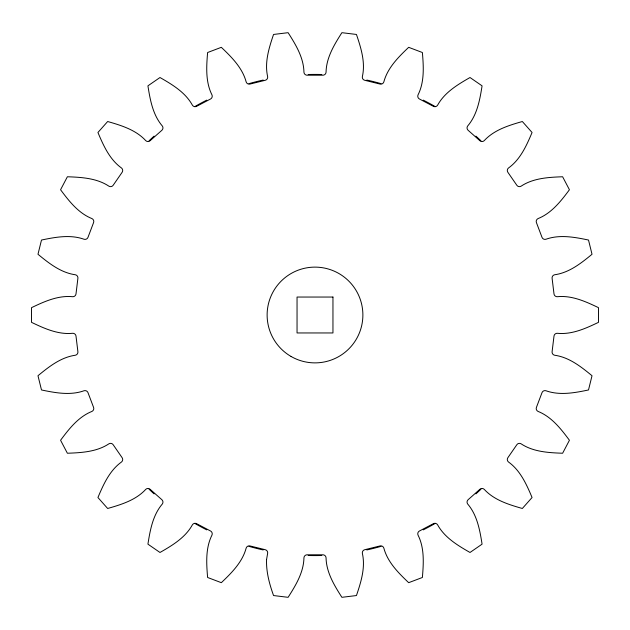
<?xml version="1.0" encoding="UTF-8"?>
<svg xmlns="http://www.w3.org/2000/svg" width="630" height="630" viewBox="0 0 630 630"><rect width="100%" height="100%" fill="white"/><g stroke="black" fill="none" stroke-linecap="round" stroke-linejoin="round"><path stroke-width="0.94" d="M480.934 489.219A240.597 240.597 0 0 1 475.894 493.881M435.298 523.365A240.597 240.597 0 0 1 423.234 529.877M381.032 546.36A240.597 240.597 0 0 1 366.817 549.951M321.836 555.495A240.597 240.597 0 0 1 308.164 555.495M263.183 549.951A240.597 240.597 0 0 1 248.968 546.36M206.766 529.877A240.597 240.597 0 0 1 194.702 523.365M154.106 493.881A240.597 240.597 0 0 1 149.066 489.219M149.066 140.781A240.597 240.597 0 0 1 154.106 136.119M194.702 106.635A240.597 240.597 0 0 1 206.766 100.123M248.968 83.64A240.597 240.597 0 0 1 263.183 80.049M308.164 74.505A240.597 240.597 0 0 1 321.836 74.505M366.817 80.049A240.597 240.597 0 0 1 381.032 83.64M423.234 100.123A240.597 240.597 0 0 1 435.298 106.635M475.894 136.119A240.597 240.597 0 0 1 480.934 140.781M266.561 559.542C266.112 571.89 269.427 584.018 273.554 595.547L288.107 597.319C295.714 585.404 303.66 572.386 303.943 557.826A3.181 3.181 0 0 1 307.259 554.794L322.741 554.794A3.181 3.181 0 0 1 326.057 557.826C326.34 572.386 334.286 585.404 341.893 597.319L356.446 595.547C360.982 582.159 365.581 567.622 362.376 553.423A3.181 3.181 0 0 1 364.872 549.683L379.898 545.974A3.181 3.181 0 0 1 383.851 548.124C387.607 562.188 398.436 572.93 408.673 582.679L422.384 577.482C423.58 563.393 424.573 548.171 418.06 535.153A3.181 3.181 0 0 1 419.588 530.925L433.29 523.735A3.181 3.181 0 0 1 437.637 524.877C444.654 537.634 457.742 545.462 470.012 552.478L482.076 544.155C479.871 530.184 477.186 515.175 467.751 504.094A3.181 3.181 0 0 1 468.224 499.622L479.808 489.36A3.181 3.181 0 0 1 484.305 489.423C494.164 500.133 508.749 504.606 522.341 508.481L532.067 497.511C526.578 484.478 520.38 470.547 508.56 462.042A3.181 3.181 0 0 1 507.953 457.585L516.742 444.851A3.181 3.181 0 0 1 521.128 443.843C533.263 451.875 548.494 452.734 562.622 453.238L569.433 440.26C560.991 428.92 551.636 416.871 538.13 411.445A3.181 3.181 0 0 1 536.469 407.271L541.957 392.797A3.181 3.181 0 0 1 545.974 390.765C559.684 395.664 574.67 392.852 588.507 389.962L592.019 375.732C581.104 366.739 569.142 357.281 554.723 355.249A3.181 3.181 0 0 1 552.116 351.587L553.983 336.223A3.181 3.181 0 0 1 557.392 333.294C571.875 334.766 585.75 328.443 598.5 322.332L598.5 307.668C585.75 301.557 571.875 295.234 557.392 296.706A3.181 3.181 0 0 1 553.983 293.777L552.116 278.413A3.181 3.181 0 0 1 554.723 274.751C569.142 272.719 581.104 263.261 592.019 254.268L588.507 240.038C574.67 237.148 559.684 234.336 545.974 239.235A3.181 3.181 0 0 1 541.957 237.203L536.469 222.729A3.181 3.181 0 0 1 538.13 218.555C551.636 213.129 560.991 201.08 569.433 189.74L562.622 176.762C548.494 177.266 533.263 178.125 521.128 186.157A3.181 3.181 0 0 1 516.742 185.149L507.953 172.415A3.181 3.181 0 0 1 508.56 167.958C520.38 159.453 526.578 145.522 532.067 132.489L522.341 121.519C508.749 125.394 494.164 129.867 484.305 140.577A3.181 3.181 0 0 1 479.808 140.64L468.224 130.379A3.181 3.181 0 0 1 467.751 125.905C477.186 114.825 479.871 99.816 482.076 85.845L470.012 77.521C457.742 84.538 444.654 92.366 437.637 105.123A3.181 3.181 0 0 1 433.29 106.265L419.588 99.075A3.181 3.181 0 0 1 418.06 94.846C424.573 81.829 423.58 66.607 422.384 52.518L408.673 47.321C398.436 57.07 387.607 67.812 383.851 81.876A3.181 3.181 0 0 1 379.898 84.026L364.872 80.317A3.181 3.181 0 0 1 362.376 76.576C365.581 62.378 360.982 47.841 356.446 34.453L341.893 32.681C334.286 44.596 326.34 57.613 326.057 72.174A3.181 3.181 0 0 1 322.741 75.206L307.259 75.206A3.181 3.181 0 0 1 303.943 72.174C303.66 57.613 295.714 44.596 288.107 32.681L273.554 34.453C269.018 47.841 264.419 62.378 267.624 76.576A3.181 3.181 0 0 1 265.128 80.317L250.102 84.026A3.181 3.181 0 0 1 246.149 81.876C242.393 67.812 231.564 57.07 221.327 47.321L207.616 52.518C206.419 66.607 205.427 81.829 211.94 94.846A3.181 3.181 0 0 1 210.412 99.075L196.71 106.265A3.181 3.181 0 0 1 192.363 105.123C185.346 92.366 172.258 84.538 159.988 77.521L147.924 85.845C150.129 99.816 152.814 114.825 162.249 125.905A3.181 3.181 0 0 1 161.776 130.379L150.192 140.64A3.181 3.181 0 0 1 145.695 140.577C135.836 129.867 121.251 125.394 107.659 121.519L97.933 132.489C103.422 145.522 109.62 159.453 121.44 167.958A3.181 3.181 0 0 1 122.047 172.415L113.258 185.149A3.181 3.181 0 0 1 108.872 186.157C96.737 178.125 81.506 177.266 67.379 176.762L60.567 189.74C69.009 201.08 78.364 213.129 91.87 218.555A3.181 3.181 0 0 1 93.531 222.729L88.042 237.203A3.181 3.181 0 0 1 84.026 239.235C70.316 234.336 55.33 237.148 41.493 240.038L37.981 254.268C48.896 263.261 60.858 272.719 75.277 274.751A3.181 3.181 0 0 1 77.884 278.413L76.017 293.777A3.181 3.181 0 0 1 72.608 296.706C58.125 295.234 44.25 301.557 31.5 307.668L31.5 322.332C44.25 328.443 58.125 334.766 72.608 333.294A3.181 3.181 0 0 1 76.017 336.223L77.884 351.587A3.181 3.181 0 0 1 75.277 355.249C60.858 357.281 48.896 366.739 37.981 375.732L41.493 389.962C55.33 392.852 70.316 395.664 84.026 390.765A3.181 3.181 0 0 1 88.042 392.797L93.531 407.271A3.181 3.181 0 0 1 91.87 411.445C78.364 416.871 69.009 428.92 60.567 440.26L67.379 453.238C81.506 452.734 96.737 451.875 108.872 443.843A3.181 3.181 0 0 1 113.258 444.851L122.047 457.585A3.181 3.181 0 0 1 121.44 462.042C109.62 470.547 103.422 484.478 97.933 497.511L107.659 508.481C121.251 504.606 135.836 500.133 145.695 489.423A3.181 3.181 0 0 1 150.192 489.36L161.776 499.622A3.181 3.181 0 0 1 162.249 504.094C152.814 515.175 150.129 530.184 147.924 544.155L159.988 552.478C172.258 545.462 185.346 537.634 192.363 524.877A3.181 3.181 0 0 1 196.71 523.735L210.412 530.925A3.181 3.181 0 0 1 211.94 535.153C205.427 548.171 206.419 563.393 207.616 577.482L221.327 582.679C231.564 572.93 242.393 562.188 246.149 548.124A3.181 3.181 0 0 1 250.102 545.974L265.128 549.683A3.181 3.181 0 0 1 267.624 553.423L266.561 559.542M332.955 297.045L297.045 297.045L297.045 332.955L332.955 332.955L332.955 297.045M291.06 356.462A47.88 47.88 0 0 0 362.88 315A47.88 47.88 0 0 0 291.06 273.538A47.88 47.88 0 0 0 291.06 356.462"/></g></svg>
